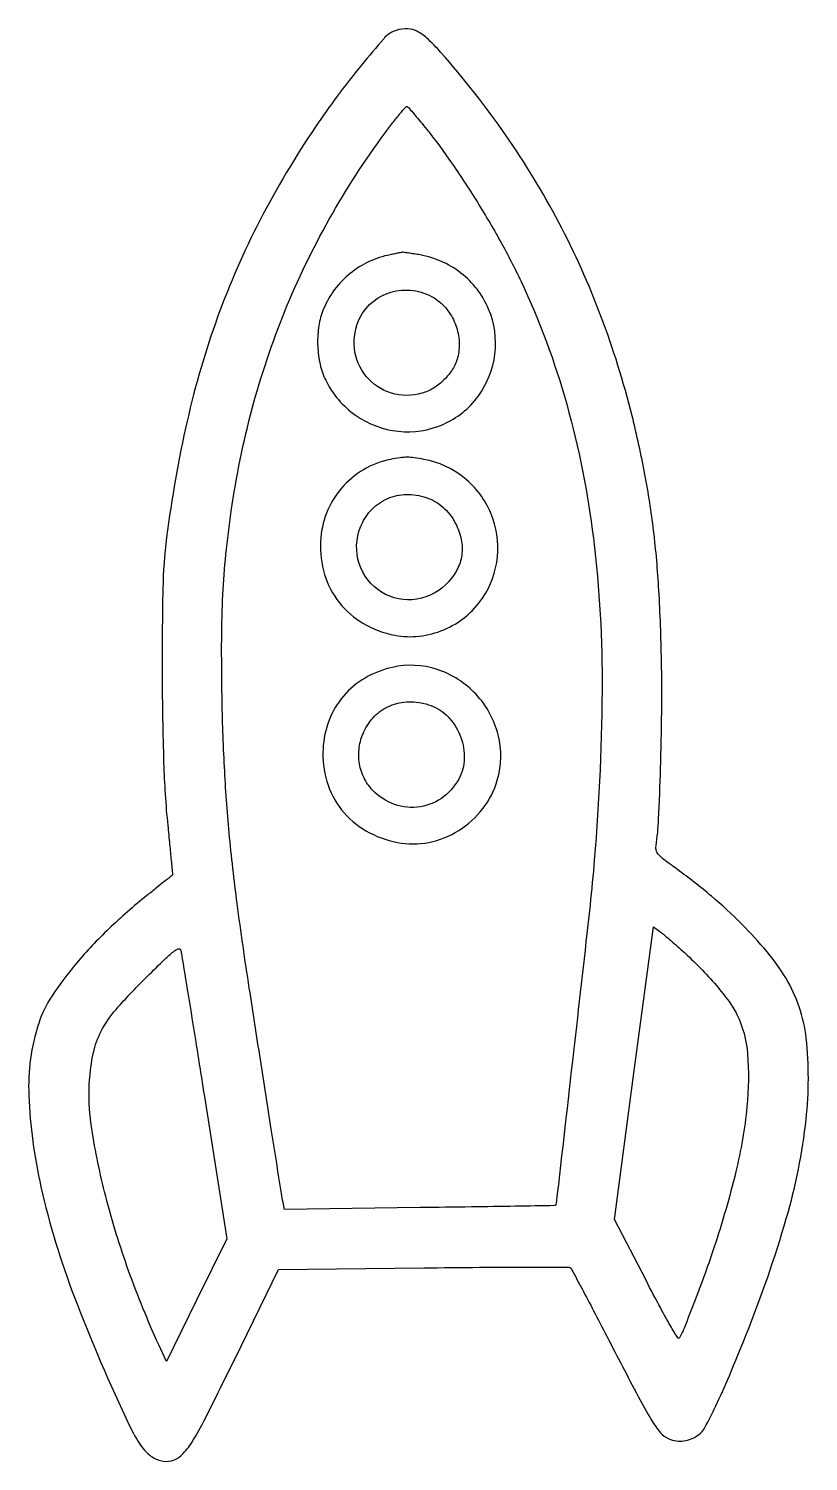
# Model space of a CAD drawing. Extents: x 248 to 572, y 40 to 635.
import ezdxf

# ---------------------------------------------------------------- set-up
doc = ezdxf.new("R2010")
doc.units = 0

msp = doc.modelspace()

# ---------------------------------------------------------------- linework, layer by layer
for points in [[(399.386128, 633.56637, 0.112682), (395.526285, 630.722751, 0.006686), (386.141283, 619.536545, 0.01067), (376.142382, 606.741865, 0.011953), (367.08221, 594, 0.029188), (343.974954, 555.085404, 0.032442), (326.45644, 515.066364, 0.031325), (313.801964, 471.894569, 0.02407), (305.2768, 423.5, 0.026417), (303.716562, 402.286779, 0.006136), (303.418836, 366.526602, 0.006587), (304.044311, 329.99604, 0.017582), (305.748339, 304, -0.000773), (306.530475, 296.131229, -0.001279), (307.163319, 289.487551, -0.000077), (307.7163, 283.510646, -0.263108), (307.65899, 283.383152, 0.010146), (307.532519, 283.28619, 0.000008), (304.480312, 280.846165, 0.000093), (301.074866, 278.122618, 0.000057), (297.06122, 274.910684, 0.021761), (281.286199, 261.116026, 0.026608), (267.851574, 246.85455, 0.029406), (257.694289, 233.313007, 0.067575), (252.165532, 221.862154, 0.08955), (248.068348, 191.976184, 0.044977), (253.109602, 154.086222, 0.035853), (266.900503, 108.511823, 0.019615), (289.897495, 54.829939, 0.032885), (294.03103, 47.435181, 0.075916), (298.251369, 42.690728, 0.107794), (302.66066, 40.409224, 0.12785), (307.337518, 40.369864, 0.134534), (311.613923, 42.780851, 0.058624), (315.710201, 47.921065, 0.022667), (321.360353, 58.012401, 0.002319), (333.525259, 82.538073), (351.73519, 119.682949), (412.0085, 120.400569, -0.001271), (435.171659, 120.617478, -0.00208), (454.797128, 120.669717, -0.000236), (472.287528, 120.63526, -0.207969), (473.032798, 120.309095, -0.065102), (473.529884, 119.610076, -0.000299), (477.745425, 111.659547, -0.001411), (482.509379, 102.599968, -0.000891), (488.021203, 92, 0.001404), (501.025056, 67.054451, 0.015165), (506.612851, 57.150273, 0.038861), (510.312412, 51.986525, 0.119477), (513.753487, 49.458533, 0.062507), (516.877144, 48.590918, 0.069694), (520.001768, 48.56932, 0.067452), (523.095187, 49.415305, 0.053419), (526.126475, 51.104474, 0.118113), (528.740665, 54.081863, 0.01035), (533.274045, 63.124852, 0.011064), (538.890932, 75.639652, 0.004654), (545.911886, 92.698821, 0.024438), (562.547923, 140.911634, 0.043342), (570.76074, 182.110722, 0.054744), (570.786183, 215.7433, 0.110104), (562.282317, 240.737625, 0.036664), (554.549514, 251.556314, 0.022738), (544.023765, 263.099514, 0.021063), (531.41915, 274.698718, 0.018614), (517.366606, 285.707572, -0.004831), (511.68965, 289.907716, -0.046429), (509.471064, 291.931175, -0.117455), (508.568069, 293.56566, -0.105574), (508.450848, 295.5, 0.025634), (509.549771, 306.610711, 0.004454), (510.360079, 327.690296, 0.005107), (510.810232, 351.013229, 0.00665), (510.720181, 372.370315, 0.009776), (509.636033, 401.604437, 0.015698), (507.443147, 426.455476, 0.016925), (503.851284, 449.709043, 0.014341), (498.526863, 474, 0.029086), (485.586143, 515.449246, 0.030955), (468.141737, 554.234239, 0.030912), (446.016964, 590.617237, 0.028837), (419.095394, 624.891504, 0.02544), (413.214333, 630.903999, 0.082928), (408.571458, 633.946543, 0.119711), (404.200584, 634.72538, 0.087366)], [(411.910258, 594.609826, -0.019077), (422.473075, 580.626807, -0.012538), (433.592985, 563.791443, -0.012441), (444.003096, 546.176918, -0.017039), (452.422428, 529.798173, -0.042375), (471.361583, 478.871661, -0.03735), (482.438148, 423.281583, -0.032576), (486.051225, 359.832844, -0.019989), (482.440024, 285, -0.005992), (480.556304, 266.258901, -0.000362), (474.188049, 210.084161, -0.000018), (467.009583, 147.189913, -0.153877), (466.615118, 146.304312, -0.210589), (466.437092, 146.222388, -0.000016), (450.011358, 145.957257, -0.000536), (431.86096, 145.68433, -0.000323), (410.334843, 145.397646), (354.22773, 144.686668), (353.630042, 147.593334, -0.011474), (352.959074, 151.283691, -0.000112), (348.735182, 178.021338, -0.000401), (344.209208, 206.863211, -0.00037), (339.605342, 236.5, -0.005499), (334.574495, 271.596564, -0.009518), (331.270841, 300.880464, -0.010435), (329.28161, 328.294838, -0.008673), (328.281361, 357.514319, -0.005307), (328.131808, 381.409862, -0.011295), (328.629728, 399.885496, -0.013045), (329.891375, 416.537846, -0.010257), (332.097715, 434.5, -0.029526), (340.814735, 477.115001, -0.031409), (354.363248, 517.511088, -0.031634), (372.759302, 555.62819, -0.030888), (395.948729, 591.439297, -0.005939), (399.243435, 595.788754, -0.0098), (402.141516, 599.374323, -0.003815), (404.657683, 602.31961, -0.367794), (405.166383, 602.39717, -0.073894), (405.657278, 601.982776, -0.002118), (407.464577, 599.913609, -0.004248), (409.565069, 597.446059, -0.002906)], [(396.980962, 540.643199, 0.063912), (388.317463, 537.579814, 0.061373), (380.577151, 532.395929, 0.061328), (374.321805, 525.484153, 0.063638), (370.021717, 517.343671, 0.057412), (368.329202, 510.550491, 0.043646), (368.004934, 502.878726, 0.04379), (369.015303, 495.299013, 0.059177), (371.307687, 488.782421, 0.126133), (383.698084, 474.291399, 0.127597), (401.47873, 467.626707, 0.129671), (420.034116, 470.490054, 0.132406), (434.592462, 482.125959, 0.128582), (441.560195, 499.700101, 0.130653), (438.971763, 518.319753, 0.129403), (427.438132, 533.324471, 0.124949), (409.861901, 540.952587, 0.002247), (407.38774, 541.342649, 0.003359), (405.221933, 541.659253, 0.00143), (403.368609, 541.91207, 0.071134), (403, 541.908638, 0.013621), (402.639181, 541.843508, 0.00035), (401.025658, 541.50546, 0.000743), (399.131969, 541.104391, 0.000507)], [(417.272237, 522.31134, -0.081478), (422.057638, 517.68398, -0.073002), (425.333186, 511.599401, -0.072808), (426.727933, 504.814356, -0.080275), (426.040126, 498.149018, -0.073536), (423.993554, 493.438209, -0.057304), (420.51783, 489.061253, -0.056799), (416.101069, 485.549767, -0.068939), (411.276871, 483.392111, -0.144908), (398.586933, 483.45432, -0.148517), (388.118058, 490.427377, -0.147384), (383.245323, 502.093268, -0.142275), (385.533109, 514.6906, -0.11148), (391.242146, 521.688039, -0.107603), (399.474421, 525.664946, -0.105993), (408.719378, 525.891006, -0.105201)], [(398.195217, 455.933228, 0.084931), (387.060578, 451.692798, 0.083144), (377.875393, 443.968221, 0.08268), (371.669335, 433.630628, 0.082667), (369.147184, 421.839301, 0.085164), (370.847281, 408.2162, 0.094504), (376.99445, 396.480821, 0.094166), (387.050864, 387.801098, 0.083901), (400, 382.973338, 0.076125), (410.211939, 382.590261, 0.071273), (420.319522, 385.244143, 0.070798), (429.333715, 390.652838, 0.07339), (436.355165, 398.304362, 0.124711), (442.598234, 415.523519, 0.125162), (439.876437, 433.61265, 0.124588), (428.824228, 448.264149, 0.122915), (412.078564, 455.985101, 0.012775), (408.028911, 456.646414, 0.035029), (405.139385, 456.838253, 0.034979), (402.249029, 456.624948, 0.012707)], [(413.995565, 439.791428, -0.056507), (417.450988, 438.039936, -0.046179), (420.689916, 435.451013, -0.045021), (423.478632, 432.233977, -0.047147), (425.597842, 428.61703, -0.066364), (427.713451, 421.855493, -0.088664), (427.673925, 415.437428, -0.088584), (425.413111, 409.426147, -0.066123), (421.014985, 403.857493, -0.176592), (407.260301, 397.703927, -0.180438), (392.919146, 401.9202, -0.178024), (384.715584, 414.566289, -0.173049), (386.533109, 429.6906, -0.092215), (391.314531, 436.029927, -0.097362), (397.972695, 440.080633, -0.094858), (405.817319, 441.373157, -0.082787)], [(399, 369.638731, 0.075384), (387.662002, 365.184622, 0.085078), (378.680489, 357.702783, 0.085491), (372.734034, 347.69026, 0.077034), (370.199957, 335.893164, 0.086789), (371.775365, 322.292509, 0.095809), (377.881176, 310.549955, 0.094793), (387.989235, 301.839926, 0.083041), (401.073163, 296.967004, 0.097299), (414.120493, 297.008334, 0.09044), (426.557306, 301.940382, 0.08958), (436.545866, 310.999065, 0.093099), (442.570687, 322.864624, 0.133932), (442.906592, 341.636689, 0.126053), (433.724542, 358.477469, 0.126684), (417.620588, 368.772719, 0.135987)], [(414.995565, 353.791428, -0.111957), (422.093346, 349.148997, -0.094244), (427.03137, 341.622629, -0.094218), (428.862789, 332.807102, -0.111815), (427.129067, 324.5, -0.121737), (420.424902, 316.050645, -0.125232), (410.624765, 311.807362, -0.124485), (399.941803, 312.752601, -0.119453), (390.803048, 318.658417, -0.079427), (387.084019, 324.085531, -0.078248), (385.218016, 330.42946, -0.076642), (385.373357, 337.155605, -0.071679), (387.533109, 343.6906, -0.092215), (392.314531, 350.029927, -0.097362), (398.972695, 354.080633, -0.094858), (406.817319, 355.373157, -0.082787)], [(519.453856, 251.9685, -0.01457), (526.917664, 244.797544, -0.017393), (533.506621, 237.60291, -0.018959), (538.769613, 230.943267, -0.044086), (542.052902, 225.5, -0.095039), (546.454613, 209.288945, -0.043531), (546.204185, 187.289315, -0.035329), (541.605774, 160.342186, -0.020468), (532.503502, 128.756554, -0.006754), (528.94525, 118.53572, -0.004253), (524.526783, 106.690387, -0.00296), (520.229498, 95.658564, -0.03322), (518.210141, 91.411017, -0.569774), (517.444957, 91.39204, -0.007752), (514.48232, 96.286694, -0.009914), (510.398304, 103.605753, -0.002764), (504.295782, 115.225061), (491.19898, 140.5), (499.276079, 201.192352), (507.353177, 261.884704), (510.056676, 259.959643, -0.017613), (511.513907, 258.842627, -0.003873), (513.932291, 256.818157, -0.004025), (516.692893, 254.432047, -0.00386)], [(320.954179, 191.5), (330.217555, 132.5), (317.709, 107), (305.200444, 81.5), (301.996937, 88.5, -0.021261), (289.491153, 119.213457, -0.022855), (279.972577, 150.153089, -0.024463), (274.182491, 178.16337, -0.057975), (273.351273, 199.408487, -0.040285), (275.157614, 210.801366, -0.070138), (278.681012, 219.679101, -0.053392), (285.217023, 228.746918, -0.014971), (297.280272, 241.409425, -0.003014), (304.503845, 248.465404, -0.023086), (308.063763, 251.596964, -0.064274), (310.066827, 252.816618, -0.437275), (311.014354, 252.409425, -0.04452), (311.408823, 250.874122, -0.000187), (314.213213, 233.729644, -0.000925), (317.354409, 214.25446, -0.000583)]]:
    msp.add_lwpolyline(points, format="xyb", close=True)

doc.saveas('drawing.dxf')
